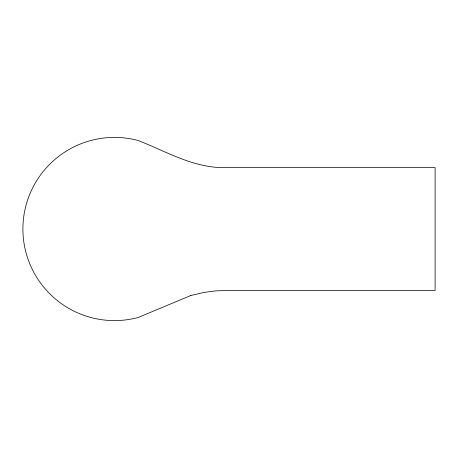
<?xml version="1.0" encoding="UTF-8"?>
<svg xmlns="http://www.w3.org/2000/svg" width="458" height="458" viewBox="0 0 458 458"><rect width="100%" height="100%" fill="white"/><g stroke="black" fill="none" stroke-linecap="round" stroke-linejoin="round"><path stroke-width="0.69" d="M190.797 295.513L138.207 317.48A91.6 91.6 0 0 1 22.9 229A91.6 91.6 0 0 1 138.207 140.52C167.313 151.879 194.702 168.75 226.893 167.582L435.1 167.582L435.1 290.418L226.893 290.418L215.489 290.916L203.924 292.439L190.797 295.513"/></g></svg>
